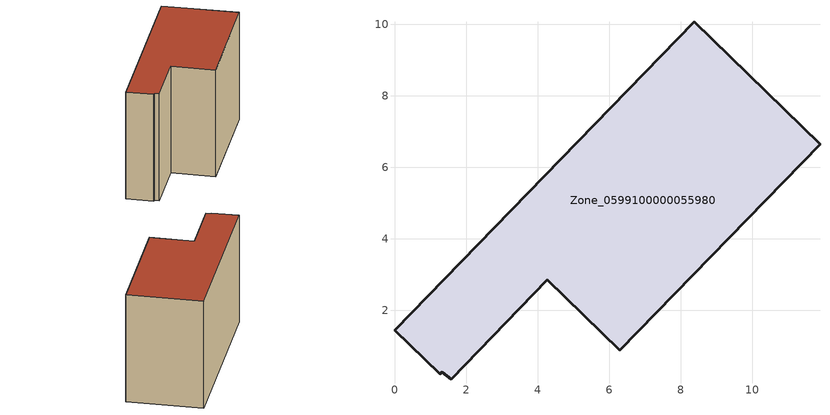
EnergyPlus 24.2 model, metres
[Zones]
Zone_0599100000055980
 floor ground (C_G): 4.27,2.86 1.58,0.08 1.33,0.27 1.27,0.23 0,1.45 8.37,10.06 11.89,6.65 6.3,0.89 z0
 wall outside (C_F): 6.3,0.89 11.89,6.65 8.37,10.06 0,1.45 1.27,0.23 1.33,0.27 1.58,0.08 4.27,2.86 6.3,0.89 z0:7.4
 roof outside (C_R): 1.58,0.08 4.27,2.86 6.3,0.89 11.89,6.65 8.37,10.06 0,1.45 1.27,0.23 1.33,0.27 z7.4
[BUILDING]
Pand.0599100000055980: North Axis=0; Terrain=City; Loads Convergence Tolerance Value=0.04; Temperature Convergence Tolerance Value=0.4; Solar Distribution=FullExterior; Maximum Number of Warmup Days=25; Minimum Number of Warmup Days=1
[Site:Location]
Rotterdam.The.Hague.AP_ZH_NLD Design_Conditions: Latitude=51.96; Longitude=4.45; Time Zone=1; Elevation=-4.5
[SITE:GROUNDTEMPERATURE:BUILDINGSURFACE]
18, 18, 18, 18, 18, 18, 18, 18, 18, 18, 18, 18
[MATERIAL] Thermal Absorptance=0.9; Solar Absorptance=0.7; Visible Absorptance=0.7
Name | Roughness | Thickness | Conductivity | Density | Specific Heat
G.TI.1946 | MediumSmooth | 0.15 | 1 | 540 | 1210
F.TI.1946 | Rough | 0.3 | 0.857143 | 1920 | 840
R.TI.1946 | MediumRough | 0.2 | 0.1 | 1500 | 1000
[CONSTRUCTION]
C_G: G.TI.1946
C_F: F.TI.1946
C_R: R.TI.1946
[ZONE]
Zone_0599100000055980: Type=1; Multiplier=1; Ceiling Height=Autocalculate; Volume=Autocalculate; Floor Area=autocalculate; Part of Total Floor Area=Yes
[ZONEINFILTRATION:DESIGNFLOWRATE]
Infil_Zone_0599100000055980: Zone or ZoneList or Space or SpaceList=Zone_0599100000055980; Schedule=AlwaysOn; Design Flow Rate Calculation Method=Flow/Area; Flow Rate per Floor Area=0.003; Constant Term Coefficient=1; Temperature Term Coefficient=0; Velocity Term Coefficient=0; Velocity Squared Term Coefficient=0
[HVACTEMPLATE:ZONE:IDEALLOADSAIRSYSTEM]
Zone_0599100000055980: Maximum Heating Supply Air Temperature=50; Minimum Cooling Supply Air Temperature=13; Maximum Heating Supply Air Humidity Ratio=0.0156; Minimum Cooling Supply Air Humidity Ratio=0.0077; Heating Limit=NoLimit; Cooling Limit=NoLimit; Dehumidification Control Type=ConstantSensibleHeatRatio; Cooling Sensible Heat Ratio=0.7; Dehumidification Setpoint=60; Humidification Control Type=None; Humidification Setpoint=30; Outdoor Air Method=None; Outdoor Air Flow Rate per Person=0.00944; Outdoor Air Flow Rate per Zone Floor Area=0; Outdoor Air Flow Rate per Zone=0; Demand Controlled Ventilation Type=None; Outdoor Air Economizer Type=NoEconomizer; Heat Recovery Type=None; Sensible Heat Recovery Effectiveness=0.7; Latent Heat Recovery Effectiveness=0.65
[ZONECONTROL:THERMOSTAT]
ThermostatControl_Zone_0599100000055980: Zone or ZoneList=Zone_0599100000055980; Control Type Schedule=DualSetpointControlType; Control 1=Thermostat_Zone_0599100000055980; Temperature Difference Between Cutout And Setpoint=0
[THERMOSTATSETPOINT:DUALSETPOINT]
Thermostat_Zone_0599100000055980: Heating Setpoint Temperature Schedule=HeatingSetpoint_Zone_0599100000055980; Cooling Setpoint Temperature Schedule=CoolingSetpoint_Zone_0599100000055980
[SCHEDULE:COMPACT]
HeatingSetpoint_Zone_0599100000055980: Through: 12/31, For: AllDays, Until: 24:00, 21
CoolingSetpoint_Zone_0599100000055980: Through: 12/31, For: AllDays, Until: 24:00, 24
DualSetpointControlType: Through: 12/31, For: AllDays, Until: 24:00, 4
AlwaysOn: Through: 12/31, For: AllDays, Until: 24:00, 1
